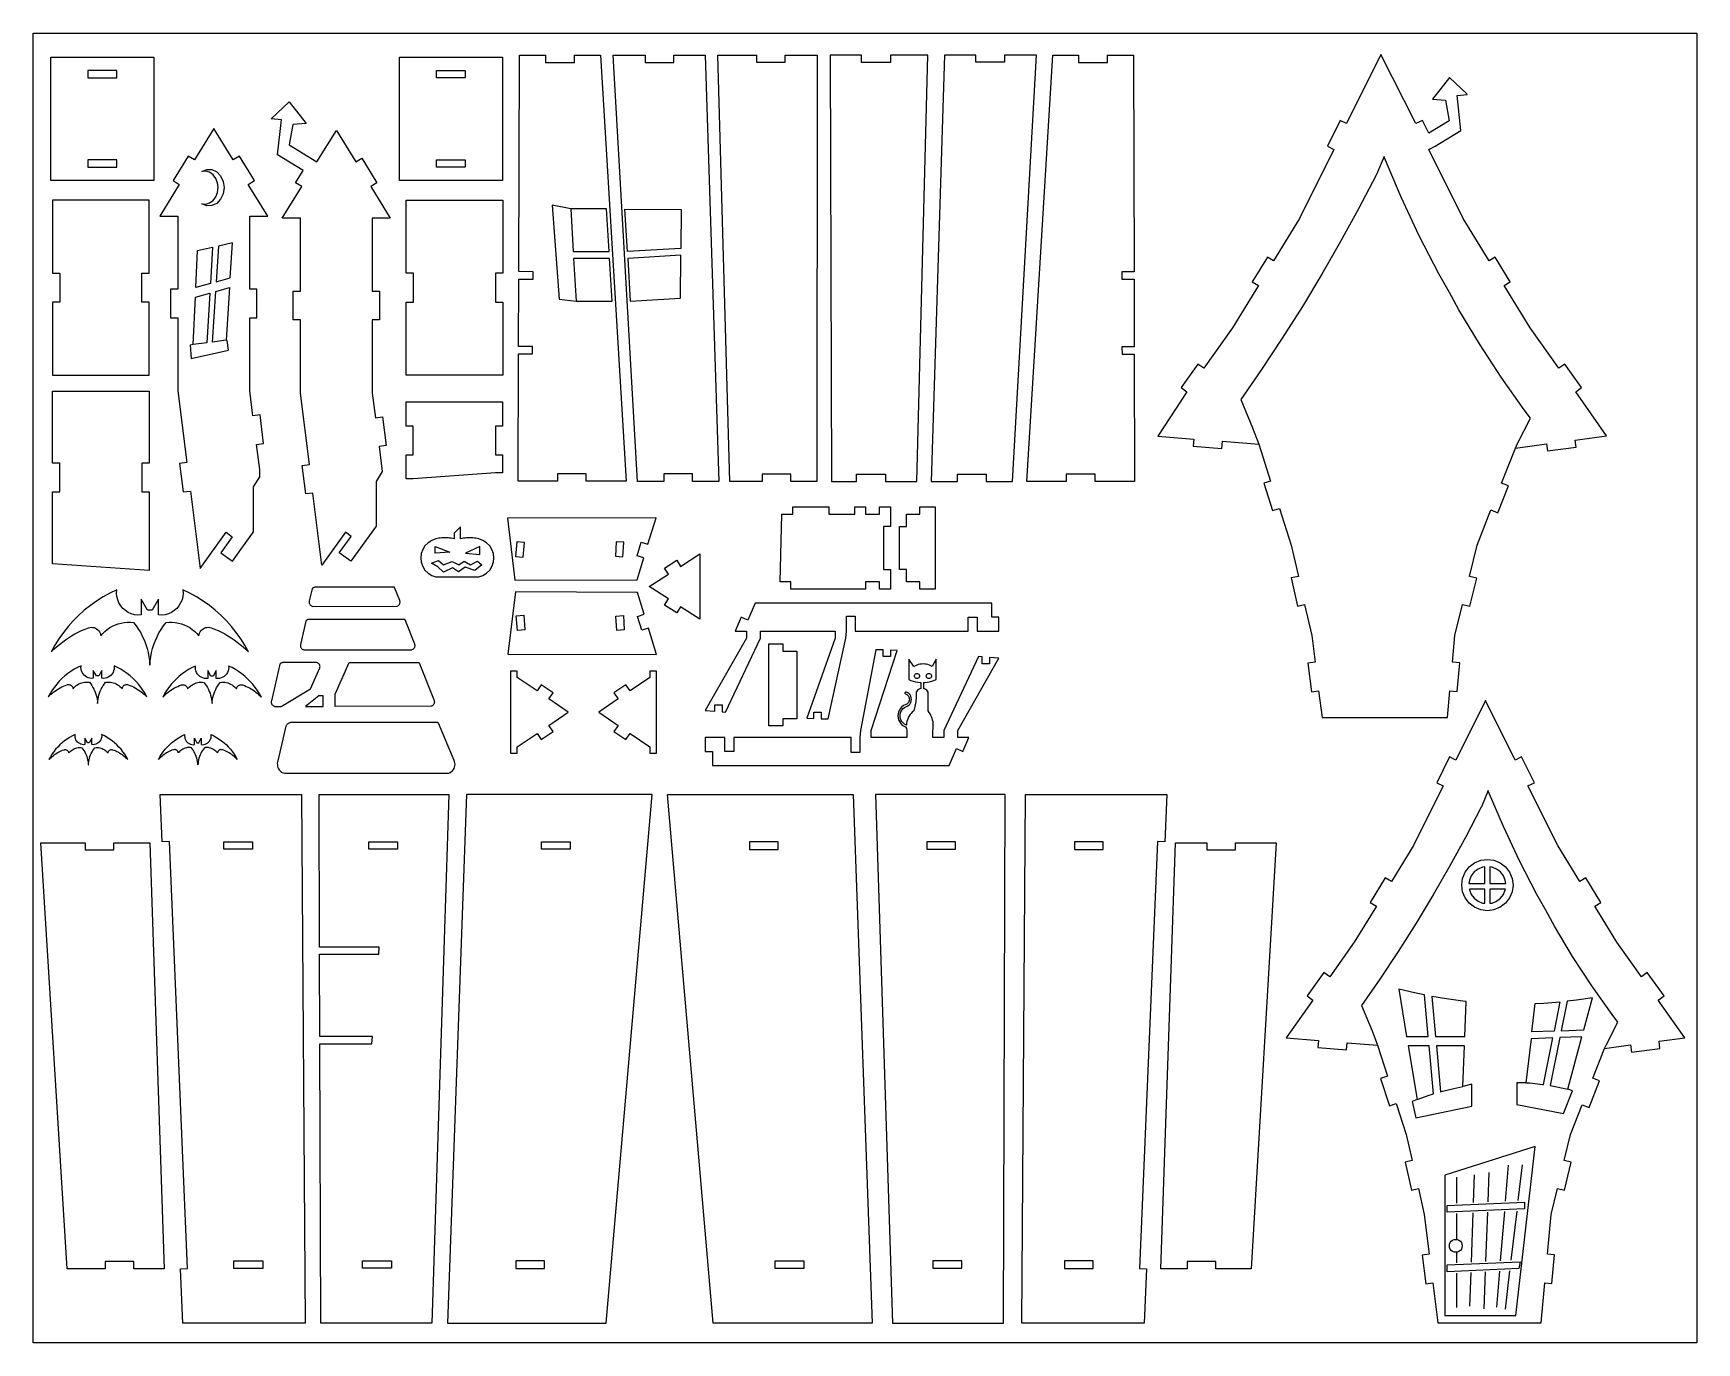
# Model space of a CAD drawing. Extents: x 14.4 to 37.5, y 12.2 to 30.4.
import ezdxf

# ---------------------------------------------------------------- set-up
doc = ezdxf.new("R2010")
doc.units = 0
doc.header["$MEASUREMENT"] = 0
doc.layers.get('0').update_dxf_attribs({"linetype": 'CONTINUOUS'})
doc.layers.add('ENGRAVING', color=1, linetype='CONTINUOUS')

msp = doc.modelspace()

# ---------------------------------------------------------------- linework, layer by layer
for points in [[(14.399, 12.239), (14.399, 30.41), (37.487, 30.41), (37.487, 12.239)], [(14.644, 30.077), (16.073, 30.077), (16.073, 28.367), (14.644, 28.367)], [(19.481, 28.367), (19.481, 30.077), (20.91, 30.077), (20.91, 28.367)], [(22.627, 24.193), (22.627, 24.193), (22.074, 24.193), (22.074, 24.296), (21.674, 24.296), (21.674, 24.193), (21.129, 24.193), (21.135, 25.96), (21.329, 25.96), (21.33, 26.062), (21.135, 26.063), (21.138, 27), (21.336, 27), (21.336, 27.102), (21.139, 27.103), (21.149, 30.105), (21.509, 30.105), (21.509, 30.006), (21.909, 30.006), (21.909, 30.105), (22.272, 30.105), (22.627, 24.193)], [(22.785, 24.192), (22.447, 30.105), (22.89, 30.105), (22.89, 30.006), (23.29, 30.006), (23.29, 30.105), (23.725, 30.105), (23.913, 24.192), (23.549, 24.192), (23.549, 24.295), (23.149, 24.295), (23.149, 24.192)], [(24.516, 24.191), (24.069, 24.191), (23.9, 30.105), (24.435, 30.105), (24.435, 30.009), (24.835, 30.009), (24.835, 30.105), (25.28, 30.105), (25.276, 24.191), (24.915, 24.191), (24.915, 24.294), (24.516, 24.294)], [(25.476, 24.191), (25.827, 24.191), (25.827, 24.291), (26.227, 24.291), (26.227, 24.191), (26.662, 24.191), (26.817, 30.106), (26.296, 30.106), (26.296, 30.006), (25.896, 30.006), (25.896, 30.106), (25.458, 30.106)], [(26.862, 24.191), (27.226, 24.191), (27.226, 24.291), (27.626, 24.291), (27.626, 24.191), (27.99, 24.191), (28.325, 30.105), (27.881, 30.105), (27.881, 30.009), (27.481, 30.009), (27.481, 30.105), (27.046, 30.105)], [(28.19, 24.191), (28.551, 30.104), (28.908, 30.104), (28.908, 30.004), (29.308, 30.004), (29.308, 30.104), (29.67, 30.104), (29.677, 27.1), (29.508, 27.1), (29.508, 26.997), (29.677, 26.998), (29.679, 26.06), (29.51, 26.06), (29.511, 25.957), (29.679, 25.958), (29.684, 24.191), (29.137, 24.191), (29.137, 24.291), (28.737, 24.291), (28.737, 24.191)], [(32.286, 20.915), (34.028, 20.915), (34.061, 21.285), (34.161, 21.276), (34.197, 21.674), (34.098, 21.683), (34.131, 22.052), (34.237, 22.485), (34.338, 22.461), (34.433, 22.849), (34.332, 22.874), (34.439, 23.306), (34.631, 23.795), (34.728, 23.757), (34.875, 24.129), (34.778, 24.167), (34.971, 24.655), (35.404, 24.713), (35.417, 24.614), (35.814, 24.667), (35.8, 24.766), (36.233, 24.824), (35.807, 25.435), (35.888, 25.493), (35.656, 25.819), (35.574, 25.761), (35.174, 26.322), (34.814, 26.91), (34.899, 26.962), (34.69, 27.303), (34.605, 27.251), (34.245, 27.839), (33.768, 28.798), (33.858, 28.843), (34.214, 29.062), (34.16, 29.545), (34.303, 29.561), (34.303, 29.563), (34.054, 29.795), (33.818, 29.497), (34, 29.481), (34.051, 29.197), (33.768, 29.023), (33.68, 29.201), (33.59, 29.156), (33.104, 30.115), (32.628, 29.156), (32.538, 29.201), (32.36, 28.843), (32.45, 28.798), (31.973, 27.839), (31.613, 27.251), (31.528, 27.303), (31.319, 26.962), (31.405, 26.91), (31.045, 26.322), (30.644, 25.761), (30.563, 25.819), (30.33, 25.493), (30.412, 25.435), (30.006, 24.82), (30.508, 24.779), (30.5, 24.68), (30.897, 24.648), (30.905, 24.748), (31.408, 24.707), (31.572, 24.197), (31.477, 24.166), (31.6, 23.786), (31.695, 23.817), (31.86, 23.306), (31.958, 22.874), (31.86, 22.852), (31.948, 22.462), (32.045, 22.484), (32.143, 22.052), (32.189, 21.682), (32.09, 21.67), (32.14, 21.273), (32.239, 21.285)], [(15.158, 29.792), (15.558, 29.792), (15.558, 29.892), (15.158, 29.892)], [(19.995, 29.792), (19.995, 29.892), (20.395, 29.892), (20.395, 29.792)], [(18.406, 23.03), (18.281, 24.029), (18.181, 24.017), (18.132, 24.413), (18.231, 24.426), (18.106, 25.418), (18.106, 26.432), (18.006, 26.432), (18.006, 26.831), (18.106, 26.831), (18.106, 27.845), (17.856, 27.845), (18.126, 28.283), (18.041, 28.336), (18.145, 28.505), (17.789, 28.725), (17.843, 29.208), (17.7, 29.224), (17.7, 29.225), (17.949, 29.458), (18.185, 29.159), (18.003, 29.143), (17.952, 28.86), (18.336, 28.624), (18.606, 29.062), (18.875, 28.624), (18.961, 28.676), (19.17, 28.336), (19.085, 28.283), (19.355, 27.845), (19.105, 27.845), (19.105, 26.831), (19.205, 26.831), (19.205, 26.432), (19.105, 26.432), (19.105, 25.418), (19.148, 25.074), (19.248, 25.086), (19.298, 24.689), (19.198, 24.677), (19.242, 24.328), (19.157, 24.188), (19.157, 23.571), (18.808, 23.083), (18.646, 23.199), (18.81, 23.429), (18.731, 23.485)], [(16.715, 22.982), (17.075, 23.485), (17.161, 23.423), (17.001, 23.2), (17.164, 23.083), (17.457, 23.493), (17.457, 24.116), (17.542, 24.254), (17.542, 24.357), (17.498, 24.706), (17.597, 24.719), (17.547, 25.115), (17.448, 25.103), (17.405, 25.447), (17.405, 26.461), (17.504, 26.461), (17.504, 26.861), (17.405, 26.861), (17.405, 27.874), (17.654, 27.874), (17.384, 28.313), (17.47, 28.365), (17.26, 28.705), (17.175, 28.653), (16.905, 29.091), (16.635, 28.653), (16.55, 28.705), (16.34, 28.365), (16.425, 28.313), (16.155, 27.874), (16.405, 27.874), (16.405, 26.861), (16.305, 26.861), (16.305, 26.461), (16.405, 26.461), (16.405, 25.447), (16.53, 24.455), (16.431, 24.442), (16.481, 24.046), (16.58, 24.058)], [(15.158, 28.552), (15.558, 28.552), (15.558, 28.652), (15.158, 28.652)], [(19.995, 28.552), (19.995, 28.652), (20.395, 28.652), (20.395, 28.552)], [(16.737, 28.044), (16.793, 28.04), (16.847, 28.057), (16.895, 28.091), (16.933, 28.141), (16.957, 28.202), (16.965, 28.269), (16.957, 28.335), (16.933, 28.396), (16.895, 28.446), (16.847, 28.481), (16.793, 28.497), (16.737, 28.494), (16.806, 28.521), (16.878, 28.519), (16.945, 28.487), (17, 28.43), (17.036, 28.355), (17.048, 28.269), (17.036, 28.183), (17, 28.107), (16.945, 28.05), (16.878, 28.019), (16.806, 28.017)], [(14.666, 25.667), (16.006, 25.667), (16.006, 26.681), (15.906, 26.681), (15.906, 27.081), (16.006, 27.081), (16.006, 28.094), (14.666, 28.094), (14.666, 27.081), (14.766, 27.081), (14.766, 26.681), (14.666, 26.681)], [(19.576, 25.667), (19.576, 26.681), (19.676, 26.681), (19.676, 27.081), (19.576, 27.081), (19.576, 28.094), (20.916, 28.094), (20.916, 27.081), (20.816, 27.081), (20.816, 26.681), (20.916, 26.681), (20.916, 25.667)], [(21.893, 27.38), (22.393, 27.38), (22.357, 27.972), (21.858, 27.972)], [(22.645, 27.381), (22.611, 27.971), (23.393, 27.965), (23.389, 27.424)], [(16.939, 26.961), (17.132, 27.015), (17.164, 27.502), (16.97, 27.458)], [(16.656, 26.881), (16.68, 27.394), (16.888, 27.44), (16.857, 26.938)], [(21.935, 26.692), (22.434, 26.692), (22.399, 27.285), (21.899, 27.285)], [(22.684, 26.694), (23.384, 26.734), (23.388, 27.329), (22.651, 27.287)], [(16.62, 26.091), (16.65, 26.747), (16.849, 26.803), (16.807, 26.115)], [(16.888, 26.126), (16.931, 26.826), (17.123, 26.881), (17.075, 26.15)], [(14.666, 23.046), (14.666, 24.046), (14.766, 24.046), (14.766, 24.446), (14.666, 24.446), (14.666, 25.445), (16.006, 25.445), (16.006, 24.446), (15.906, 24.446), (15.906, 24.046), (16.006, 24.046), (16.006, 22.954)], [(19.673, 24.226), (19.574, 24.226), (19.574, 24.56), (19.673, 24.56), (19.673, 24.96), (19.574, 24.96), (19.574, 25.294), (20.913, 25.294), (20.913, 24.96), (20.813, 24.96), (20.813, 24.56), (20.913, 24.56), (20.913, 24.312), (20.813, 24.312)], [(24.767, 22.797), (24.791, 23.737), (24.943, 23.737), (24.943, 23.837), (25.439, 23.837), (25.439, 23.737), (25.8, 23.737), (25.8, 23.837), (25.95, 23.837), (25.95, 23.737), (26.146, 23.737), (26.146, 23.837), (26.299, 23.837), (26.299, 23.567), (26.198, 23.567), (26.198, 22.967), (26.299, 22.967), (26.299, 22.697), (26.146, 22.697), (26.146, 22.797), (25.95, 22.797), (25.95, 22.697), (24.915, 22.697), (24.915, 22.797)], [(26.52, 22.797), (26.52, 22.967), (26.424, 22.967), (26.424, 23.567), (26.52, 23.567), (26.52, 23.737), (26.706, 23.737), (26.706, 23.837), (26.916, 23.837), (26.916, 22.697), (26.706, 22.697), (26.706, 22.797)], [(19.836, 22.962), (19.878, 22.919), (19.929, 22.886), (19.985, 22.866), (20.584, 22.866), (20.641, 22.886), (20.692, 22.919), (20.734, 22.962), (20.766, 23.013), (20.785, 23.07), (20.792, 23.13), (20.785, 23.19), (20.766, 23.247), (20.734, 23.298), (20.692, 23.341), (20.641, 23.373), (20.584, 23.394), (20.563, 23.398), (20.542, 23.402), (20.521, 23.405), (20.5, 23.407), (20.478, 23.409), (20.457, 23.409), (20.435, 23.409), (20.414, 23.407), (20.393, 23.405), (20.371, 23.402), (20.35, 23.398), (20.329, 23.394), (20.329, 23.559), (20.241, 23.471), (20.241, 23.394), (20.22, 23.398), (20.198, 23.402), (20.177, 23.405), (20.156, 23.407), (20.134, 23.409), (20.113, 23.409), (20.091, 23.409), (20.07, 23.407), (20.049, 23.405), (20.027, 23.402), (20.006, 23.398), (19.985, 23.394), (19.929, 23.373), (19.878, 23.341), (19.836, 23.298), (19.804, 23.247), (19.784, 23.19), (19.778, 23.13), (19.784, 23.07), (19.804, 23.013)], [(21.085, 22.82), (22.78, 22.824), (22.873, 23.13), (22.779, 23.158), (22.837, 23.35), (22.931, 23.321), (23.043, 23.686), (20.98, 23.681)], [(21.094, 23.15), (21.199, 23.141), (21.217, 23.343), (21.112, 23.353)], [(22.479, 23.153), (22.583, 23.147), (22.594, 23.347), (22.49, 23.353)], [(19.928, 23.056), (20.022, 23.092), (20.091, 23.036), (20.215, 23.079), (20.305, 23.035), (20.38, 23.083), (20.467, 23.032), (20.567, 23.085), (20.625, 23.035), (20.528, 22.957), (20.392, 23.001), (20.3, 22.935), (20.218, 22.992), (20.094, 22.934), (20.013, 23.004)], [(19.977, 23.197), (19.977, 23.286), (20.181, 23.209)], [(20.595, 23.286), (20.4, 23.197), (20.595, 23.179)], [(23.162, 22.476), (23.216, 22.56), (22.947, 22.733), (23.216, 22.905), (23.162, 22.989), (23.33, 23.097), (23.384, 23.013), (23.652, 23.186), (23.652, 22.279), (23.384, 22.452), (23.33, 22.368)], [(14.648, 21.825), (14.685, 21.862), (14.723, 21.897), (14.762, 21.93), (14.803, 21.963), (14.845, 21.993), (14.888, 22.022), (14.932, 22.05), (14.977, 22.075), (15.023, 22.099), (15.07, 22.121), (15.118, 22.141), (15.167, 22.16), (15.185, 22.165), (15.205, 22.167), (15.224, 22.166), (15.243, 22.162), (15.262, 22.156), (15.279, 22.146), (15.294, 22.134), (15.307, 22.12), (15.318, 22.104), (15.327, 22.086), (15.332, 22.068), (15.335, 22.048), (15.363, 22.081), (15.394, 22.111), (15.427, 22.138), (15.462, 22.162), (15.5, 22.183), (15.539, 22.201), (15.579, 22.216), (15.621, 22.226), (15.663, 22.234), (15.706, 22.237), (15.749, 22.237), (15.792, 22.233), (15.827, 22.187), (15.86, 22.138), (15.89, 22.088), (15.917, 22.036), (15.941, 21.983), (15.961, 21.928), (15.979, 21.873), (15.993, 21.816), (16.004, 21.759), (16.012, 21.701), (16.016, 21.642), (16.018, 21.642), (16.022, 21.701), (16.03, 21.759), (16.041, 21.816), (16.055, 21.873), (16.073, 21.928), (16.094, 21.983), (16.117, 22.036), (16.144, 22.088), (16.174, 22.138), (16.207, 22.187), (16.242, 22.233), (16.285, 22.237), (16.328, 22.237), (16.371, 22.234), (16.413, 22.226), (16.455, 22.216), (16.495, 22.201), (16.534, 22.183), (16.572, 22.162), (16.607, 22.138), (16.64, 22.111), (16.671, 22.081), (16.699, 22.048), (16.702, 22.068), (16.707, 22.086), (16.716, 22.104), (16.727, 22.12), (16.74, 22.134), (16.756, 22.146), (16.773, 22.156), (16.791, 22.162), (16.81, 22.166), (16.829, 22.167), (16.849, 22.165), (16.868, 22.16), (16.916, 22.141), (16.964, 22.121), (17.011, 22.099), (17.057, 22.075), (17.102, 22.05), (17.146, 22.022), (17.189, 21.993), (17.231, 21.963), (17.272, 21.93), (17.311, 21.897), (17.349, 21.862), (17.386, 21.825), (17.335, 21.918), (17.278, 22.008), (17.217, 22.095), (17.151, 22.178), (17.08, 22.258), (17.005, 22.333), (16.926, 22.404), (16.843, 22.47), (16.756, 22.532), (16.666, 22.589), (16.573, 22.64), (16.477, 22.686), (16.479, 22.639), (16.475, 22.593), (16.464, 22.548), (16.445, 22.505), (16.421, 22.465), (16.391, 22.429), (16.356, 22.399), (16.316, 22.374), (16.274, 22.355), (16.229, 22.342), (16.182, 22.337), (16.136, 22.339), (16.136, 22.559), (16.051, 22.406), (15.983, 22.406), (15.898, 22.559), (15.898, 22.339), (15.852, 22.337), (15.805, 22.342), (15.76, 22.355), (15.718, 22.374), (15.678, 22.399), (15.643, 22.429), (15.613, 22.465), (15.589, 22.505), (15.571, 22.548), (15.559, 22.593), (15.555, 22.639), (15.557, 22.686), (15.461, 22.64), (15.368, 22.589), (15.278, 22.532), (15.192, 22.47), (15.108, 22.404), (15.029, 22.333), (14.954, 22.258), (14.883, 22.178), (14.817, 22.095), (14.756, 22.008), (14.699, 21.918)], [(18.242, 22.479), (18.247, 22.473), (18.253, 22.468), (18.26, 22.464), (18.268, 22.46), (18.276, 22.458), (19.444, 22.46), (19.452, 22.462), (19.46, 22.466), (19.467, 22.47), (19.473, 22.476), (19.479, 22.482), (19.483, 22.49), (19.487, 22.497), (19.489, 22.505), (19.49, 22.514), (19.49, 22.522), (19.489, 22.53), (19.486, 22.538), (19.415, 22.719), (19.415, 22.72), (19.414, 22.721), (19.413, 22.721), (19.412, 22.722), (19.411, 22.722), (19.41, 22.723), (19.409, 22.723), (19.408, 22.723), (19.407, 22.724), (19.406, 22.724), (19.405, 22.724), (19.404, 22.724), (18.326, 22.724), (18.321, 22.724), (18.316, 22.724), (18.31, 22.724), (18.305, 22.723), (18.3, 22.721), (18.295, 22.72), (18.29, 22.717), (18.285, 22.715), (18.281, 22.712), (18.276, 22.709), (18.272, 22.706), (18.268, 22.702), (18.23, 22.533), (18.228, 22.525), (18.228, 22.517), (18.229, 22.509), (18.23, 22.501), (18.233, 22.493), (18.237, 22.486)], [(20.987, 21.796), (23.05, 21.79), (22.938, 22.156), (22.844, 22.127), (22.786, 22.318), (22.88, 22.347), (22.787, 22.652), (21.092, 22.657)], [(23.859, 21.002), (23.859, 21.091), (23.959, 21.091), (23.959, 20.995), (24.008, 20.991), (24.492, 22.015), (24.492, 22.115), (25.528, 22.115), (25.528, 22.015), (25.137, 20.908), (25.234, 20.903), (25.234, 20.99), (25.334, 20.99), (25.334, 20.897), (25.434, 20.897), (25.678, 22.015), (25.687, 22.115), (25.687, 22.323), (25.806, 22.323), (25.806, 22.115), (27.376, 22.115), (27.376, 22.308), (27.501, 22.308), (27.501, 22.115), (27.802, 22.115), (27.802, 22.308), (27.702, 22.308), (27.702, 22.5), (24.417, 22.5), (24.318, 22.268), (24.226, 22.308), (24.143, 22.115), (24.297, 22.115), (24.297, 22.015), (23.726, 21.012)], [(18.121, 21.875), (18.127, 21.869), (18.133, 21.864), (18.14, 21.86), (18.148, 21.857), (18.156, 21.854), (19.652, 21.856), (19.66, 21.858), (19.668, 21.862), (19.675, 21.867), (19.681, 21.872), (19.686, 21.879), (19.691, 21.886), (19.694, 21.893), (19.696, 21.901), (19.698, 21.91), (19.698, 21.918), (19.696, 21.926), (19.694, 21.935), (19.563, 22.269), (19.562, 22.27), (19.561, 22.271), (19.56, 22.271), (19.559, 22.272), (19.559, 22.272), (19.558, 22.273), (19.557, 22.273), (19.556, 22.274), (19.555, 22.274), (19.554, 22.274), (19.553, 22.274), (19.552, 22.274), (18.216, 22.274), (18.213, 22.274), (18.21, 22.273), (18.206, 22.272), (18.203, 22.27), (18.2, 22.269), (18.197, 22.267), (18.194, 22.265), (18.192, 22.263), (18.189, 22.26), (18.187, 22.257), (18.185, 22.255), (18.183, 22.252), (18.11, 21.929), (18.108, 21.921), (18.108, 21.913), (18.108, 21.905), (18.11, 21.897), (18.113, 21.889), (18.117, 21.882)], [(21.119, 22.124), (21.101, 22.326), (21.206, 22.335), (21.224, 22.133)], [(22.497, 22.124), (22.486, 22.323), (22.59, 22.329), (22.601, 22.13)], [(24.609, 20.798), (24.609, 21.937), (24.802, 21.937), (24.802, 21.838), (24.995, 21.838), (24.995, 20.898), (24.802, 20.898), (24.802, 20.798)], [(26.029, 20.637), (26.029, 20.737), (26.391, 21.843), (26.295, 21.849), (26.295, 21.762), (26.195, 21.762), (26.195, 21.854), (26.095, 21.854), (25.879, 20.737), (25.87, 20.637), (25.87, 20.428), (25.751, 20.428), (25.751, 20.637), (24.123, 20.637), (24.123, 20.444), (23.998, 20.444), (23.998, 20.637), (23.726, 20.637), (23.726, 20.444), (23.826, 20.444), (23.826, 20.251), (27.111, 20.251), (27.211, 20.484), (27.302, 20.444), (27.385, 20.637), (27.232, 20.637), (27.232, 20.737), (27.802, 21.739), (27.67, 21.749), (27.67, 21.66), (27.57, 21.66), (27.57, 21.757), (27.52, 21.76), (27.036, 20.737), (27.036, 20.637), (26.886, 20.637), (26.886, 20.737), (26.889, 20.76), (26.891, 20.784), (26.891, 20.808), (26.89, 20.832), (26.887, 20.855), (26.882, 20.878), (26.875, 20.901), (26.867, 20.924), (26.857, 20.945), (26.846, 20.966), (26.834, 20.986), (26.82, 21.006), (26.82, 21.265), (26.811, 21.28), (26.8, 21.293), (26.786, 21.303), (26.771, 21.311), (26.76, 21.315), (26.76, 21.401), (26.773, 21.402), (26.805, 21.405), (26.837, 21.411), (26.869, 21.419), (26.9, 21.429), (26.93, 21.442), (26.93, 21.727), (26.877, 21.622), (26.858, 21.633), (26.837, 21.642), (26.816, 21.649), (26.794, 21.654), (26.772, 21.657), (26.75, 21.658), (26.727, 21.657), (26.705, 21.654), (26.683, 21.649), (26.662, 21.642), (26.642, 21.633), (26.622, 21.622), (26.55, 21.727), (26.55, 21.442), (26.58, 21.429), (26.611, 21.419), (26.643, 21.411), (26.675, 21.405), (26.708, 21.402), (26.719, 21.401), (26.719, 21.316), (26.703, 21.311), (26.687, 21.303), (26.674, 21.293), (26.662, 21.28), (26.654, 21.265), (26.654, 21.243), (26.654, 21.221), (26.654, 21.199), (26.652, 21.177), (26.65, 21.155), (26.648, 21.134), (26.645, 21.112), (26.641, 21.09), (26.636, 21.069), (26.631, 21.048), (26.625, 21.027), (26.619, 21.006), (26.6, 20.989), (26.582, 20.971), (26.567, 20.952), (26.553, 20.93), (26.542, 20.908), (26.532, 20.885), (26.525, 20.861), (26.52, 20.836), (26.518, 20.811), (26.493, 20.824), (26.471, 20.84), (26.453, 20.861), (26.44, 20.885), (26.432, 20.912), (26.429, 20.939), (26.432, 20.966), (26.44, 20.993), (26.453, 21.017), (26.471, 21.038), (26.493, 21.055), (26.538, 21.076), (26.555, 21.09), (26.569, 21.106), (26.58, 21.125), (26.586, 21.146), (26.588, 21.168), (26.586, 21.189), (26.58, 21.21), (26.569, 21.229), (26.555, 21.246), (26.538, 21.259), (26.518, 21.268), (26.514, 21.269), (26.511, 21.269), (26.507, 21.268), (26.504, 21.267), (26.501, 21.264), (26.499, 21.261), (26.498, 21.258), (26.498, 21.254), (26.499, 21.25), (26.5, 21.247), (26.502, 21.244), (26.505, 21.242), (26.522, 21.234), (26.534, 21.224), (26.545, 21.212), (26.552, 21.198), (26.557, 21.183), (26.559, 21.168), (26.557, 21.152), (26.552, 21.137), (26.545, 21.123), (26.534, 21.111), (26.522, 21.102), (26.477, 21.08), (26.451, 21.059), (26.429, 21.034), (26.413, 21.005), (26.403, 20.972), (26.399, 20.939), (26.403, 20.906), (26.413, 20.874), (26.429, 20.844), (26.451, 20.819), (26.477, 20.798), (26.505, 20.785), (26.52, 20.761), (26.525, 20.737), (26.525, 20.637)], [(14.607, 21.202), (14.626, 21.22), (14.645, 21.238), (14.664, 21.255), (14.685, 21.271), (14.706, 21.286), (14.727, 21.301), (14.749, 21.314), (14.772, 21.327), (14.795, 21.339), (14.818, 21.35), (14.842, 21.36), (14.866, 21.37), (14.876, 21.372), (14.886, 21.373), (14.895, 21.373), (14.905, 21.371), (14.914, 21.368), (14.922, 21.363), (14.93, 21.357), (14.937, 21.35), (14.942, 21.342), (14.947, 21.333), (14.949, 21.324), (14.951, 21.314), (14.965, 21.33), (14.98, 21.345), (14.997, 21.359), (15.014, 21.371), (15.033, 21.381), (15.053, 21.39), (15.073, 21.398), (15.094, 21.403), (15.115, 21.406), (15.136, 21.408), (15.158, 21.408), (15.179, 21.406), (15.197, 21.383), (15.213, 21.359), (15.228, 21.334), (15.242, 21.308), (15.253, 21.281), (15.264, 21.254), (15.273, 21.226), (15.28, 21.198), (15.285, 21.169), (15.289, 21.14), (15.291, 21.111), (15.292, 21.111), (15.294, 21.14), (15.298, 21.169), (15.304, 21.198), (15.311, 21.226), (15.32, 21.254), (15.33, 21.281), (15.342, 21.308), (15.355, 21.334), (15.37, 21.359), (15.387, 21.383), (15.404, 21.406), (15.426, 21.408), (15.447, 21.408), (15.469, 21.406), (15.49, 21.403), (15.511, 21.398), (15.531, 21.39), (15.55, 21.381), (15.569, 21.371), (15.587, 21.359), (15.603, 21.345), (15.619, 21.33), (15.633, 21.314), (15.634, 21.324), (15.637, 21.333), (15.641, 21.342), (15.647, 21.35), (15.653, 21.357), (15.661, 21.363), (15.669, 21.368), (15.679, 21.371), (15.688, 21.373), (15.698, 21.373), (15.708, 21.372), (15.717, 21.37), (15.741, 21.36), (15.765, 21.35), (15.789, 21.339), (15.812, 21.327), (15.834, 21.314), (15.856, 21.301), (15.878, 21.286), (15.899, 21.271), (15.919, 21.255), (15.939, 21.238), (15.958, 21.22), (15.976, 21.202), (15.951, 21.249), (15.922, 21.294), (15.892, 21.337), (15.859, 21.379), (15.823, 21.419), (15.786, 21.456), (15.746, 21.492), (15.704, 21.525), (15.661, 21.556), (15.616, 21.584), (15.57, 21.61), (15.522, 21.633), (15.523, 21.609), (15.521, 21.586), (15.515, 21.564), (15.506, 21.542), (15.494, 21.522), (15.479, 21.504), (15.461, 21.489), (15.441, 21.476), (15.42, 21.467), (15.398, 21.461), (15.374, 21.458), (15.351, 21.459), (15.351, 21.569), (15.309, 21.493), (15.275, 21.493), (15.232, 21.569), (15.232, 21.459), (15.209, 21.458), (15.186, 21.461), (15.163, 21.467), (15.142, 21.476), (15.122, 21.489), (15.105, 21.504), (15.09, 21.522), (15.078, 21.542), (15.068, 21.564), (15.063, 21.586), (15.061, 21.609), (15.062, 21.633), (15.014, 21.61), (14.967, 21.584), (14.922, 21.556), (14.879, 21.525), (14.837, 21.492), (14.798, 21.456), (14.76, 21.419), (14.725, 21.379), (14.692, 21.337), (14.661, 21.294), (14.633, 21.249)], [(16.196, 21.199), (16.214, 21.218), (16.233, 21.235), (16.253, 21.252), (16.273, 21.268), (16.294, 21.284), (16.316, 21.298), (16.338, 21.312), (16.36, 21.325), (16.384, 21.336), (16.407, 21.347), (16.431, 21.358), (16.455, 21.367), (16.465, 21.369), (16.474, 21.37), (16.484, 21.37), (16.494, 21.368), (16.503, 21.365), (16.511, 21.36), (16.519, 21.354), (16.526, 21.347), (16.531, 21.339), (16.535, 21.33), (16.538, 21.321), (16.539, 21.311), (16.553, 21.327), (16.569, 21.342), (16.585, 21.356), (16.603, 21.368), (16.622, 21.379), (16.641, 21.388), (16.662, 21.395), (16.682, 21.4), (16.703, 21.404), (16.725, 21.405), (16.746, 21.405), (16.768, 21.403), (16.785, 21.38), (16.802, 21.356), (16.817, 21.331), (16.83, 21.305), (16.842, 21.278), (16.853, 21.251), (16.861, 21.223), (16.868, 21.195), (16.874, 21.166), (16.878, 21.137), (16.88, 21.108), (16.881, 21.108), (16.883, 21.137), (16.887, 21.166), (16.892, 21.195), (16.899, 21.223), (16.908, 21.251), (16.919, 21.278), (16.931, 21.305), (16.944, 21.331), (16.959, 21.356), (16.975, 21.38), (16.993, 21.403), (17.014, 21.405), (17.036, 21.405), (17.057, 21.404), (17.078, 21.4), (17.099, 21.395), (17.119, 21.388), (17.139, 21.379), (17.158, 21.368), (17.175, 21.356), (17.192, 21.342), (17.207, 21.327), (17.221, 21.311), (17.223, 21.321), (17.226, 21.33), (17.23, 21.339), (17.235, 21.347), (17.242, 21.354), (17.25, 21.36), (17.258, 21.365), (17.267, 21.368), (17.277, 21.37), (17.287, 21.37), (17.296, 21.369), (17.306, 21.367), (17.33, 21.358), (17.354, 21.347), (17.377, 21.336), (17.4, 21.325), (17.423, 21.312), (17.445, 21.298), (17.466, 21.284), (17.487, 21.268), (17.508, 21.252), (17.527, 21.235), (17.547, 21.218), (17.565, 21.199), (17.539, 21.246), (17.511, 21.291), (17.48, 21.334), (17.447, 21.376), (17.412, 21.416), (17.374, 21.453), (17.335, 21.489), (17.293, 21.522), (17.25, 21.553), (17.205, 21.581), (17.158, 21.607), (17.11, 21.63), (17.112, 21.607), (17.109, 21.583), (17.104, 21.561), (17.095, 21.539), (17.082, 21.519), (17.067, 21.502), (17.05, 21.486), (17.03, 21.474), (17.009, 21.464), (16.986, 21.458), (16.963, 21.456), (16.94, 21.456), (16.94, 21.566), (16.897, 21.49), (16.863, 21.49), (16.821, 21.566), (16.821, 21.456), (16.798, 21.456), (16.775, 21.458), (16.752, 21.464), (16.731, 21.474), (16.711, 21.486), (16.693, 21.502), (16.678, 21.519), (16.666, 21.539), (16.657, 21.561), (16.651, 21.583), (16.649, 21.607), (16.651, 21.63), (16.603, 21.607), (16.556, 21.581), (16.511, 21.553), (16.468, 21.522), (16.426, 21.489), (16.386, 21.453), (16.349, 21.416), (16.314, 21.376), (16.28, 21.334), (16.25, 21.291), (16.221, 21.246)], [(17.75, 21.07), (17.84, 21.07), (18.248, 21.314), (18.376, 21.605), (18.378, 21.614), (18.379, 21.624), (18.378, 21.633), (18.375, 21.643), (18.371, 21.651), (18.365, 21.659), (18.358, 21.666), (18.351, 21.671), (18.342, 21.675), (18.333, 21.677), (18.323, 21.678), (17.879, 21.678), (17.873, 21.678), (17.868, 21.678), (17.863, 21.678), (17.857, 21.677), (17.852, 21.675), (17.847, 21.674), (17.842, 21.671), (17.837, 21.669), (17.833, 21.666), (17.829, 21.663), (17.824, 21.66), (17.821, 21.656), (17.705, 21.145), (17.703, 21.137), (17.702, 21.129), (17.703, 21.12), (17.705, 21.112), (17.708, 21.105), (17.711, 21.098), (17.716, 21.091), (17.722, 21.085), (17.728, 21.08), (17.735, 21.076), (17.742, 21.072)], [(18.588, 21.07), (18.588, 21.239), (18.783, 21.678), (19.746, 21.678), (19.747, 21.678), (19.748, 21.678), (19.749, 21.678), (19.75, 21.677), (19.751, 21.677), (19.752, 21.677), (19.753, 21.676), (19.754, 21.676), (19.755, 21.675), (19.756, 21.675), (19.757, 21.674), (19.757, 21.673), (19.963, 21.15), (19.965, 21.142), (19.966, 21.134), (19.966, 21.125), (19.965, 21.117), (19.963, 21.109), (19.959, 21.101), (19.955, 21.094), (19.95, 21.088), (19.943, 21.082), (19.936, 21.078), (19.929, 21.074), (19.921, 21.072)], [(21.023, 20.42), (21.116, 20.42), (21.116, 20.507), (21.391, 20.694), (21.449, 20.609), (21.615, 20.722), (21.557, 20.806), (21.824, 20.989), (21.557, 21.173), (21.615, 21.259), (21.45, 21.371), (21.391, 21.285), (21.116, 21.472), (21.116, 21.559), (21.023, 21.559)], [(22.458, 20.722), (22.624, 20.609), (22.682, 20.694), (22.957, 20.507), (22.957, 20.42), (23.05, 20.42), (23.05, 21.559), (22.957, 21.559), (22.957, 21.472), (22.682, 21.285), (22.623, 21.371), (22.458, 21.259), (22.516, 21.173), (22.249, 20.989), (22.516, 20.806)], [(26.638, 21.466), (26.633, 21.473), (26.629, 21.482), (26.628, 21.491), (26.629, 21.5), (26.633, 21.509), (26.638, 21.516), (26.646, 21.522), (26.654, 21.525), (26.664, 21.526), (26.673, 21.525), (26.681, 21.522), (26.689, 21.516), (26.695, 21.509), (26.698, 21.5), (26.699, 21.491), (26.698, 21.482), (26.695, 21.473), (26.689, 21.466), (26.681, 21.46), (26.673, 21.456), (26.664, 21.455), (26.654, 21.456), (26.646, 21.46)], [(26.805, 21.466), (26.799, 21.473), (26.795, 21.482), (26.794, 21.491), (26.795, 21.5), (26.799, 21.509), (26.805, 21.516), (26.812, 21.522), (26.821, 21.525), (26.83, 21.526), (26.839, 21.525), (26.848, 21.522), (26.855, 21.516), (26.861, 21.509), (26.864, 21.5), (26.865, 21.491), (26.864, 21.482), (26.861, 21.473), (26.855, 21.466), (26.848, 21.46), (26.839, 21.456), (26.83, 21.455), (26.821, 21.456), (26.812, 21.46)], [(18.179, 21.07), (18.423, 21.07), (18.423, 21.218), (18.365, 21.218)], [(33.895, 12.517), (35.328, 12.515), (35.378, 13.069), (35.478, 13.06), (35.514, 13.458), (35.414, 13.467), (35.465, 14.02), (35.553, 14.381), (35.65, 14.357), (35.745, 14.745), (35.648, 14.769), (35.736, 15.129), (35.899, 15.54), (35.992, 15.503), (36.138, 15.875), (36.045, 15.912), (36.208, 16.323), (36.568, 16.371), (36.581, 16.271), (36.977, 16.324), (36.964, 16.423), (37.324, 16.471), (36.951, 16.993), (37.033, 17.052), (36.8, 17.377), (36.719, 17.319), (36.378, 17.797), (36.072, 18.297), (36.157, 18.349), (35.948, 18.691), (35.863, 18.638), (35.557, 19.139), (35.145, 19.966), (35.235, 20.011), (35.057, 20.369), (34.967, 20.324), (34.556, 21.152), (34.145, 20.324), (34.055, 20.369), (33.878, 20.011), (33.967, 19.966), (33.556, 19.139), (33.249, 18.638), (33.164, 18.691), (32.955, 18.349), (33.041, 18.297), (32.734, 17.797), (32.393, 17.319), (32.312, 17.377), (32.08, 17.052), (32.161, 16.993), (31.789, 16.471), (32.237, 16.434), (32.229, 16.334), (32.627, 16.303), (32.635, 16.402), (33.055, 16.369), (33.194, 15.939), (33.099, 15.908), (33.222, 15.528), (33.317, 15.559), (33.456, 15.129), (33.537, 14.767), (33.44, 14.745), (33.527, 14.358), (33.625, 14.38), (33.706, 14.02), (33.775, 13.466), (33.676, 13.454), (33.726, 13.057), (33.825, 13.07)], [(17.826, 20.175), (17.84, 20.163), (17.856, 20.153), (17.872, 20.146), (17.89, 20.141), (20.151, 20.141), (20.169, 20.145), (20.187, 20.153), (20.204, 20.164), (20.218, 20.177), (20.231, 20.192), (20.241, 20.208), (20.248, 20.226), (20.252, 20.245), (20.253, 20.265), (20.252, 20.284), (20.247, 20.303), (20.239, 20.321), (20.024, 20.835), (20.023, 20.837), (20.021, 20.839), (20.019, 20.84), (20.017, 20.841), (20.015, 20.843), (20.013, 20.844), (20.011, 20.845), (20.008, 20.845), (20.006, 20.846), (20.004, 20.846), (20.002, 20.847), (19.999, 20.847), (17.985, 20.847), (17.977, 20.846), (17.969, 20.844), (17.961, 20.841), (17.953, 20.838), (17.946, 20.835), (17.938, 20.831), (17.932, 20.826), (17.925, 20.821), (17.919, 20.815), (17.913, 20.809), (17.908, 20.802), (17.904, 20.796), (17.794, 20.312), (17.789, 20.294), (17.786, 20.275), (17.787, 20.257), (17.79, 20.239), (17.795, 20.221), (17.803, 20.204), (17.813, 20.189)], [(14.616, 20.333), (14.631, 20.348), (14.646, 20.362), (14.662, 20.375), (14.678, 20.388), (14.695, 20.4), (14.712, 20.412), (14.73, 20.423), (14.748, 20.433), (14.766, 20.443), (14.785, 20.452), (14.804, 20.46), (14.824, 20.467), (14.831, 20.469), (14.839, 20.47), (14.847, 20.47), (14.854, 20.468), (14.862, 20.465), (14.868, 20.462), (14.875, 20.457), (14.88, 20.451), (14.884, 20.445), (14.888, 20.438), (14.89, 20.43), (14.891, 20.423), (14.902, 20.436), (14.915, 20.448), (14.928, 20.458), (14.942, 20.468), (14.957, 20.477), (14.973, 20.484), (14.989, 20.489), (15.005, 20.494), (15.022, 20.497), (15.039, 20.498), (15.057, 20.498), (15.074, 20.496), (15.088, 20.478), (15.101, 20.458), (15.113, 20.438), (15.124, 20.418), (15.133, 20.396), (15.142, 20.374), (15.149, 20.352), (15.154, 20.329), (15.159, 20.307), (15.162, 20.283), (15.163, 20.26), (15.164, 20.26), (15.166, 20.283), (15.169, 20.307), (15.173, 20.329), (15.179, 20.352), (15.186, 20.374), (15.194, 20.396), (15.204, 20.418), (15.215, 20.438), (15.227, 20.458), (15.24, 20.478), (15.254, 20.496), (15.271, 20.498), (15.288, 20.498), (15.305, 20.497), (15.322, 20.494), (15.339, 20.489), (15.355, 20.484), (15.371, 20.477), (15.386, 20.468), (15.4, 20.458), (15.413, 20.448), (15.425, 20.436), (15.437, 20.423), (15.438, 20.43), (15.44, 20.438), (15.443, 20.445), (15.448, 20.451), (15.453, 20.457), (15.459, 20.462), (15.466, 20.465), (15.473, 20.468), (15.481, 20.47), (15.489, 20.47), (15.496, 20.469), (15.504, 20.467), (15.523, 20.46), (15.543, 20.452), (15.561, 20.443), (15.58, 20.433), (15.598, 20.423), (15.615, 20.412), (15.633, 20.4), (15.649, 20.388), (15.666, 20.375), (15.681, 20.362), (15.697, 20.348), (15.711, 20.333), (15.691, 20.37), (15.668, 20.406), (15.644, 20.441), (15.617, 20.474), (15.589, 20.506), (15.559, 20.536), (15.527, 20.565), (15.494, 20.591), (15.459, 20.616), (15.423, 20.639), (15.386, 20.659), (15.348, 20.678), (15.349, 20.659), (15.347, 20.64), (15.342, 20.622), (15.335, 20.605), (15.325, 20.589), (15.313, 20.575), (15.299, 20.563), (15.284, 20.553), (15.267, 20.545), (15.248, 20.54), (15.23, 20.538), (15.211, 20.539), (15.211, 20.627), (15.177, 20.566), (15.15, 20.566), (15.116, 20.627), (15.116, 20.539), (15.098, 20.538), (15.079, 20.54), (15.061, 20.545), (15.044, 20.553), (15.028, 20.563), (15.014, 20.575), (15.002, 20.589), (14.992, 20.605), (14.985, 20.622), (14.981, 20.64), (14.979, 20.659), (14.98, 20.678), (14.942, 20.659), (14.904, 20.639), (14.868, 20.616), (14.834, 20.591), (14.8, 20.565), (14.769, 20.536), (14.739, 20.506), (14.71, 20.474), (14.684, 20.441), (14.659, 20.406), (14.637, 20.37)], [(16.136, 20.333), (16.157, 20.37), (16.179, 20.406), (16.204, 20.441), (16.23, 20.474), (16.259, 20.506), (16.289, 20.536), (16.32, 20.565), (16.354, 20.591), (16.388, 20.616), (16.424, 20.639), (16.462, 20.659), (16.5, 20.678), (16.499, 20.659), (16.501, 20.64), (16.505, 20.622), (16.513, 20.605), (16.522, 20.589), (16.534, 20.575), (16.548, 20.563), (16.564, 20.553), (16.581, 20.545), (16.599, 20.54), (16.618, 20.538), (16.636, 20.539), (16.636, 20.627), (16.67, 20.566), (16.697, 20.566), (16.731, 20.627), (16.731, 20.539), (16.75, 20.538), (16.769, 20.54), (16.787, 20.545), (16.804, 20.553), (16.819, 20.563), (16.833, 20.575), (16.845, 20.589), (16.855, 20.605), (16.862, 20.622), (16.867, 20.64), (16.869, 20.659), (16.868, 20.678), (16.906, 20.659), (16.943, 20.639), (16.979, 20.616), (17.014, 20.591), (17.047, 20.565), (17.079, 20.536), (17.109, 20.506), (17.137, 20.474), (17.164, 20.441), (17.188, 20.406), (17.211, 20.37), (17.231, 20.333), (17.217, 20.348), (17.202, 20.362), (17.186, 20.375), (17.169, 20.388), (17.153, 20.4), (17.135, 20.412), (17.118, 20.423), (17.1, 20.433), (17.081, 20.443), (17.063, 20.452), (17.043, 20.46), (17.024, 20.467), (17.017, 20.469), (17.009, 20.47), (17.001, 20.47), (16.993, 20.468), (16.986, 20.465), (16.979, 20.462), (16.973, 20.457), (16.968, 20.451), (16.963, 20.445), (16.96, 20.438), (16.958, 20.43), (16.957, 20.423), (16.945, 20.436), (16.933, 20.448), (16.92, 20.458), (16.906, 20.468), (16.891, 20.477), (16.875, 20.484), (16.859, 20.489), (16.842, 20.494), (16.825, 20.497), (16.808, 20.498), (16.791, 20.498), (16.774, 20.496), (16.76, 20.478), (16.747, 20.458), (16.735, 20.438), (16.724, 20.418), (16.714, 20.396), (16.706, 20.374), (16.699, 20.352), (16.693, 20.329), (16.689, 20.307), (16.686, 20.283), (16.684, 20.26), (16.684, 20.26), (16.682, 20.283), (16.679, 20.307), (16.674, 20.329), (16.669, 20.352), (16.662, 20.374), (16.653, 20.396), (16.644, 20.418), (16.633, 20.438), (16.621, 20.458), (16.608, 20.478), (16.594, 20.496), (16.577, 20.498), (16.559, 20.498), (16.542, 20.497), (16.525, 20.494), (16.509, 20.489), (16.493, 20.484), (16.477, 20.477), (16.462, 20.468), (16.448, 20.458), (16.435, 20.448), (16.422, 20.436), (16.411, 20.423), (16.41, 20.43), (16.408, 20.438), (16.404, 20.445), (16.4, 20.451), (16.395, 20.457), (16.388, 20.462), (16.382, 20.465), (16.374, 20.468), (16.367, 20.47), (16.359, 20.47), (16.351, 20.469), (16.344, 20.467), (16.324, 20.46), (16.305, 20.452), (16.286, 20.443), (16.268, 20.433), (16.25, 20.423), (16.232, 20.412), (16.215, 20.4), (16.198, 20.388), (16.182, 20.375), (16.166, 20.362), (16.151, 20.348)], [(16.475, 12.51), (16.443, 13.266), (16.542, 13.271), (16.29, 19.196), (16.19, 19.192), (16.162, 19.848), (18.123, 19.848), (18.172, 12.51)], [(18.39, 12.51), (18.377, 16.389), (19.099, 16.389), (19.107, 16.489), (18.377, 16.489), (18.373, 17.63), (19.194, 17.63), (19.202, 17.73), (18.373, 17.73), (18.366, 19.848), (20.165, 19.848), (19.93, 12.51)], [(20.149, 12.51), (22.353, 12.51), (22.987, 19.847), (20.413, 19.847)], [(23.838, 12.509), (23.204, 19.847), (25.778, 19.847), (26.042, 12.509)], [(26.325, 12.509), (27.865, 12.509), (27.89, 19.847), (26.091, 19.847)], [(28.121, 12.509), (28.17, 19.847), (30.131, 19.847), (30.103, 19.191), (30.003, 19.195), (29.751, 13.27), (29.851, 13.265), (29.819, 12.509)], [(14.868, 13.265), (14.506, 19.176), (15.12, 19.177), (15.12, 19.078), (15.518, 19.079), (15.518, 19.177), (16.018, 19.177), (16.218, 13.266), (15.796, 13.266), (15.796, 13.367), (15.397, 13.367), (15.397, 13.266)], [(17.043, 19.088), (17.043, 19.192), (17.442, 19.192), (17.442, 19.088)], [(19.055, 19.088), (19.055, 19.192), (19.454, 19.192), (19.454, 19.088)], [(21.451, 19.087), (21.451, 19.191), (21.853, 19.191), (21.853, 19.087)], [(24.338, 19.086), (24.74, 19.086), (24.74, 19.19), (24.338, 19.19)], [(26.801, 19.087), (27.201, 19.087), (27.201, 19.191), (26.801, 19.191)], [(28.851, 19.086), (29.251, 19.086), (29.251, 19.191), (28.851, 19.191)], [(30.051, 13.265), (30.251, 19.177), (30.687, 19.177), (30.687, 19.078), (31.087, 19.078), (31.087, 19.178), (31.651, 19.178), (31.304, 13.265), (30.814, 13.265), (30.814, 13.367), (30.414, 13.367), (30.414, 13.265)], [(34.326, 18.612), (34.548, 18.612), (34.548, 18.843), (34.514, 18.839), (34.452, 18.813), (34.399, 18.772), (34.358, 18.719), (34.332, 18.657)], [(34.614, 18.612), (34.836, 18.612), (34.83, 18.657), (34.804, 18.719), (34.763, 18.772), (34.71, 18.813), (34.648, 18.839), (34.614, 18.843)], [(34.452, 18.367), (34.514, 18.341), (34.548, 18.337), (34.548, 18.534), (34.331, 18.534), (34.332, 18.523), (34.358, 18.461), (34.399, 18.408)], [(34.614, 18.337), (34.648, 18.341), (34.71, 18.367), (34.763, 18.408), (34.804, 18.461), (34.83, 18.523), (34.831, 18.534), (34.614, 18.534)], [(33.461, 16.491), (33.761, 16.491), (33.708, 17.065), (33.572, 17.093), (33.353, 17.146)], [(33.861, 16.491), (34.269, 16.491), (34.289, 16.976), (34.24, 16.98), (34.016, 17.01), (33.81, 17.045)], [(35.2, 16.552), (35.246, 16.945), (35.367, 16.95), (35.589, 16.968), (35.509, 16.565)], [(35.607, 16.569), (35.919, 16.582), (36.039, 17.027), (35.816, 16.993), (35.689, 16.979)], [(35.117, 15.847), (35.171, 15.844), (35.348, 15.825), (35.361, 15.823), (35.49, 16.469), (35.188, 16.457)], [(35.455, 15.808), (35.523, 15.797), (35.696, 15.76), (35.893, 16.486), (35.588, 16.473)], [(33.606, 15.613), (33.773, 15.674), (33.834, 15.692), (33.773, 16.357), (33.483, 16.357)], [(33.931, 15.722), (33.942, 15.726), (34.114, 15.769), (34.24, 15.794), (34.263, 16.357), (33.873, 16.357)], [(17.184, 13.271), (17.184, 13.375), (17.584, 13.375), (17.584, 13.271)], [(18.971, 13.275), (18.971, 13.375), (19.371, 13.375), (19.371, 13.275)], [(21.095, 13.375), (21.095, 13.271), (21.495, 13.27), (21.495, 13.375)], [(24.696, 13.27), (24.696, 13.374), (25.096, 13.374), (25.096, 13.27)], [(26.885, 13.274), (27.285, 13.274), (27.285, 13.374), (26.885, 13.374)], [(28.71, 13.27), (29.11, 13.27), (29.11, 13.374), (28.71, 13.374)]]:
    msp.add_lwpolyline(points, close=True)
at = {"layer": 'ENGRAVING'}
for points in [[(34.971, 24.655), (35, 24.717), (35.181, 25.068), (35.09, 25.186), (34.771, 25.637), (34.47, 26.099), (34.187, 26.573), (34.055, 26.815), (33.909, 27.073), (33.636, 27.6), (33.384, 28.137), (33.153, 28.683), (33.147, 28.7), (33.041, 28.449), (33.036, 28.439), (32.794, 27.976), (32.543, 27.519), (32.282, 27.067), (32.013, 26.62), (31.734, 26.179), (31.446, 25.744), (31.16, 25.33), (31.322, 24.933), (31.408, 24.707)], [(21.858, 27.972), (21.603, 28.027), (21.698, 26.719), (21.935, 26.692)], [(16.62, 26.091), (16.579, 26.083), (16.592, 25.899), (17.108, 26.014), (17.089, 26.149), (17.075, 26.15)], [(36.208, 16.323), (36.233, 16.377), (36.393, 16.687), (36.313, 16.792), (36.031, 17.19), (35.764, 17.6), (35.514, 18.019), (35.397, 18.233), (35.268, 18.461), (35.027, 18.927), (34.804, 19.402), (34.599, 19.886), (34.594, 19.901), (34.5, 19.678), (34.496, 19.669), (34.282, 19.26), (34.06, 18.855), (33.829, 18.455), (33.591, 18.06), (33.344, 17.67), (33.089, 17.285), (32.836, 16.919), (32.98, 16.569), (33.055, 16.369)], [(33.606, 15.613), (33.539, 15.589), (33.586, 15.362), (34.365, 15.524), (34.365, 15.827), (34.24, 15.794)], [(35.117, 15.847), (34.992, 15.847), (34.992, 15.544), (35.639, 15.422), (35.762, 15.737), (35.696, 15.76)], [(34.399, 14.567), (34.385, 14.186)], [(34.601, 14.602), (34.587, 14.195)], [(34.87, 14.703), (34.829, 14.205)], [(35.064, 14.708), (35.005, 14.213)], [(34.153, 14.537), (34.153, 14.175)], [(34.153, 14.031), (34.153, 13.671)], [(34.38, 14.041), (34.355, 13.359)], [(34.581, 14.049), (34.557, 13.368)], [(34.817, 14.06), (34.76, 13.377)], [(34.988, 14.067), (34.907, 13.384)], [(34.153, 13.496), (34.153, 13.35)], [(34.153, 13.205), (34.153, 12.726)], [(34.35, 13.214), (34.333, 12.746)], [(34.551, 13.223), (34.533, 12.71)], [(34.748, 13.232), (34.707, 12.733)], [(34.89, 13.238), (34.827, 12.703)]]:
    msp.add_lwpolyline(points, dxfattribs=at)
for points in [[(34.581, 18.234), (34.489, 18.246), (34.403, 18.282), (34.329, 18.338), (34.272, 18.412), (34.237, 18.498), (34.225, 18.59), (34.237, 18.682), (34.272, 18.768), (34.329, 18.842), (34.403, 18.898), (34.489, 18.934), (34.581, 18.946), (34.673, 18.934), (34.759, 18.898), (34.833, 18.842), (34.889, 18.768), (34.925, 18.682), (34.937, 18.59), (34.925, 18.498), (34.889, 18.412), (34.833, 18.338), (34.759, 18.282), (34.673, 18.246)], [(33.99, 12.616), (34.978, 12.615), (35.246, 14.961), (33.99, 14.563)], [(34.024, 14.05), (34.024, 14.145), (35.098, 14.192), (35.098, 14.097)], [(34.143, 13.495), (34.12, 13.498), (34.098, 13.507), (34.08, 13.521), (34.066, 13.539), (34.057, 13.561), (34.054, 13.584), (34.057, 13.607), (34.066, 13.628), (34.08, 13.647), (34.098, 13.661), (34.12, 13.67), (34.143, 13.673), (34.166, 13.67), (34.187, 13.661), (34.206, 13.647), (34.22, 13.628), (34.229, 13.607), (34.232, 13.584), (34.229, 13.561), (34.22, 13.539), (34.206, 13.521), (34.187, 13.507), (34.166, 13.498)], [(34.024, 13.225), (34.024, 13.32), (35.035, 13.364), (35.02, 13.269)]]:
    msp.add_lwpolyline(points, close=True, dxfattribs=at)

doc.saveas('drawing.dxf')
